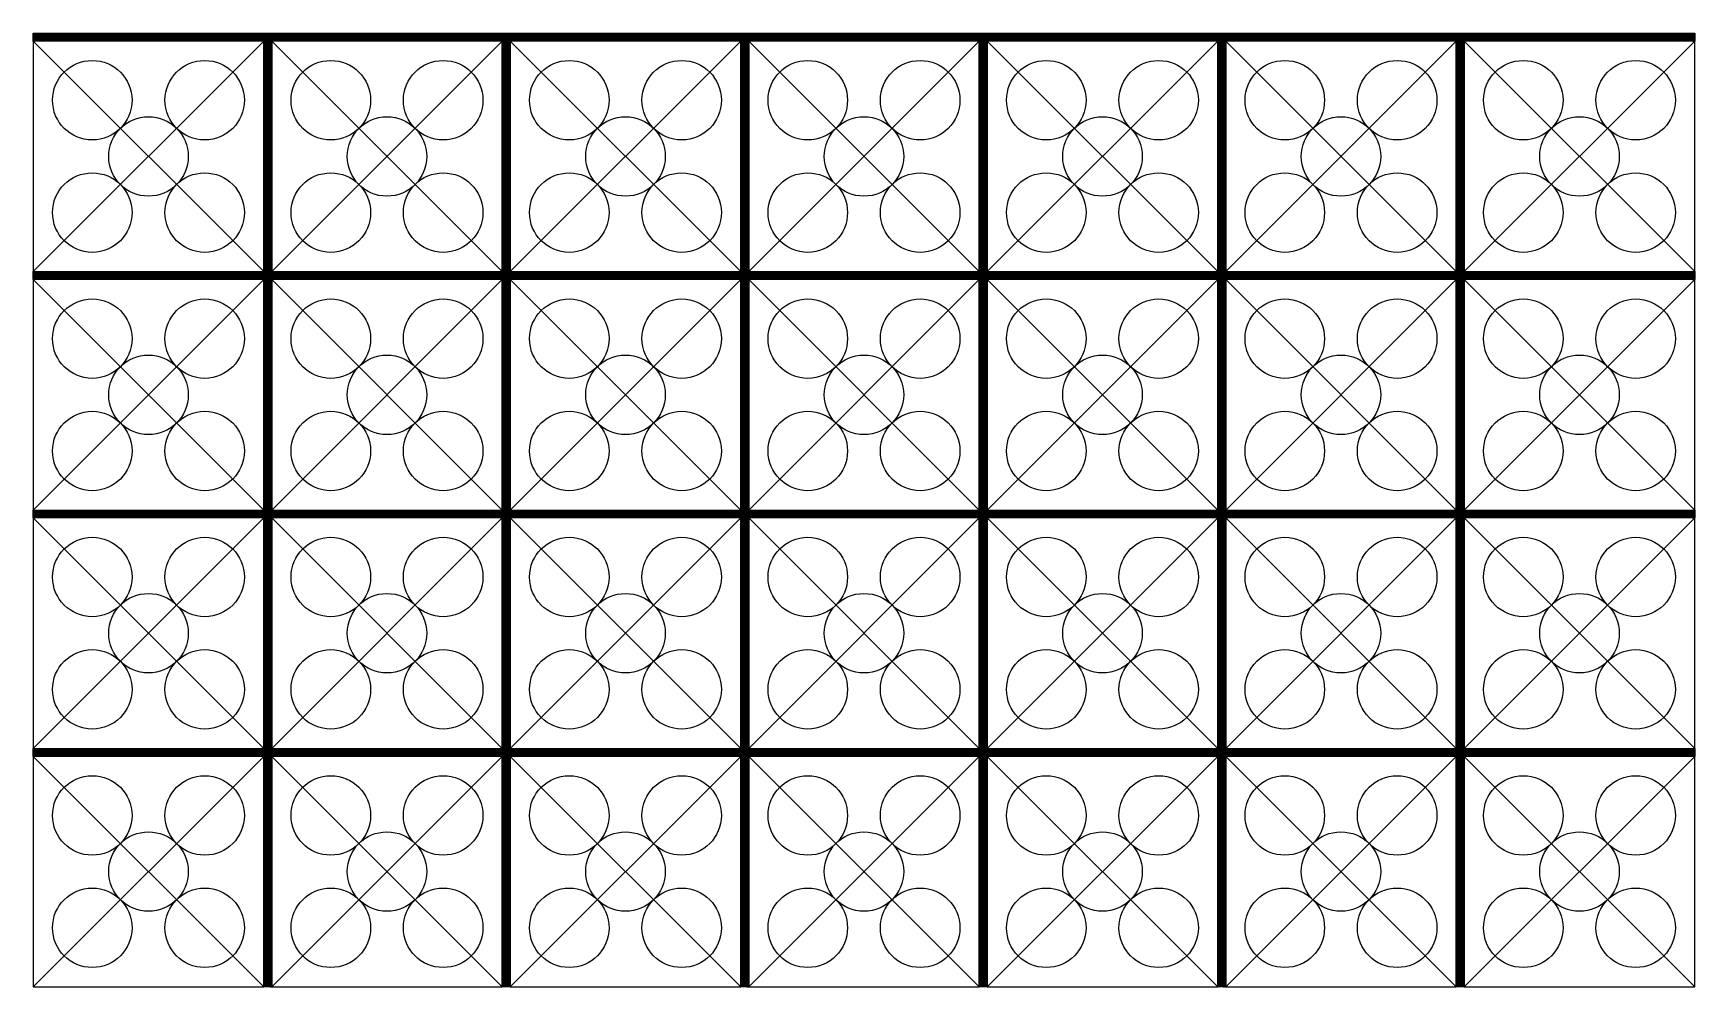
# Model space of a CAD drawing. Header units: inches. Extents: x 90 to 18020, y 90 to 97676.
# Drawn here: x 6029 to 8119, y 91387 to 92587 of the extents above; entities that cross this region are included whole.
import ezdxf

# ---------------------------------------------------------------- set-up
doc = ezdxf.new("R2010")
doc.units = ezdxf.units.IN
doc.header["$MEASUREMENT"] = 0

# ---------------------------------------------------------------- blocks, each defined once
blk = doc.blocks.new('*U263')
at = {"linetype": 'Continuous'}
h = blk.add_hatch(dxfattribs=at)
h.set_pattern_fill('ANSI31', color=256)
h.set_pattern_definition([(45, (1437.29185, 2360.53891), (-0.0883883476, 0.0883883476), [])])
h.paths.add_polyline_path([(150, 150), (140, 150), (-150, 150), (-150, 140), (140, 140), (140, -150), (150, -150)])
for p, q in [((-150, 140), (-150, 150)), ((-150, 150), (140, 150)), ((140, 150), (150, 150)), ((150, 150), (150, -150)), ((-150, 140), (140, -150)), ((140, 140), (-150, -150)), ((150, -150), (140, -150))]:
    blk.add_line(p, q, dxfattribs=at)
blk.add_lwpolyline([(-150, -150), (140, -150), (140, 140), (-150, 140)], close=True, dxfattribs=at)
for centre in [(-75.7, 65.7), (65.7, 65.7), (-5, -5), (-75.7, -75.7), (65.7, -75.7)]:
    blk.add_circle(centre, 50, dxfattribs=at)
blk = doc.blocks.new('*U264')
at = {"color": 0, "linetype": 'ByBlock', "lineweight": -2, "transparency": 16777216}
for p in [(0, 900), (300, 900), (600, 900), (900, 900), (1200, 900), (1500, 900), (0, 600), (300, 600), (600, 600), (900, 600), (1200, 600), (1500, 600), (0, 300), (300, 300), (600, 300), (900, 300), (1200, 300), (1500, 300), (0, 0), (300, 0), (600, 0), (900, 0), (1200, 0), (1500, 0)]:
    blk.add_blockref('*U263', p, dxfattribs=at)
blk = doc.blocks.new('*U265')
at = {"linetype": 'Continuous'}
h = blk.add_hatch(dxfattribs=at)
h.set_pattern_fill('ANSI31', color=256)
h.set_pattern_definition([(45, (1996.17118, 2572.4235), (-0.0883883476, 0.0883883476), [])])
h.paths.add_polyline_path([(145, 140), (145, 150), (-145, 150), (-145, 140)])
for p, q in [((-145, 150), (145, 150)), ((145, 150), (145, 140)), ((-145, 140), (145, -150)), ((145, 140), (-145, -150))]:
    blk.add_line(p, q, dxfattribs=at)
blk.add_lwpolyline([(-145, -150), (145, -150), (145, 140), (-145, 140)], close=True, dxfattribs=at)
for centre in [(-70.7, 65.7), (70.7, 65.7), (0, -5), (-70.7, -75.7), (70.7, -75.7)]:
    blk.add_circle(centre, 50, dxfattribs=at)
blk = doc.blocks.new('*U266')
at = {"color": 0, "linetype": 'ByBlock', "lineweight": -2, "transparency": 16777216}
for p in [(0, 900), (0, 600), (0, 300), (0, 0)]:
    blk.add_blockref('*U265', p, dxfattribs=at)

msp = doc.modelspace()

# ---------------------------------------------------------------- linework, layer by layer
at = {"linetype": 'Continuous'}
msp.add_line((7861.7, 91677.4), (7861.7, 91687.4), dxfattribs=at)

# ---------------------------------------------------------------- block references
for name, p in [('*U264', (6179.2, 91537.4)), ('*U266', (7974.2, 91537.4))]:
    msp.add_blockref(name, p, dxfattribs=at)

doc.saveas('drawing.dxf')
